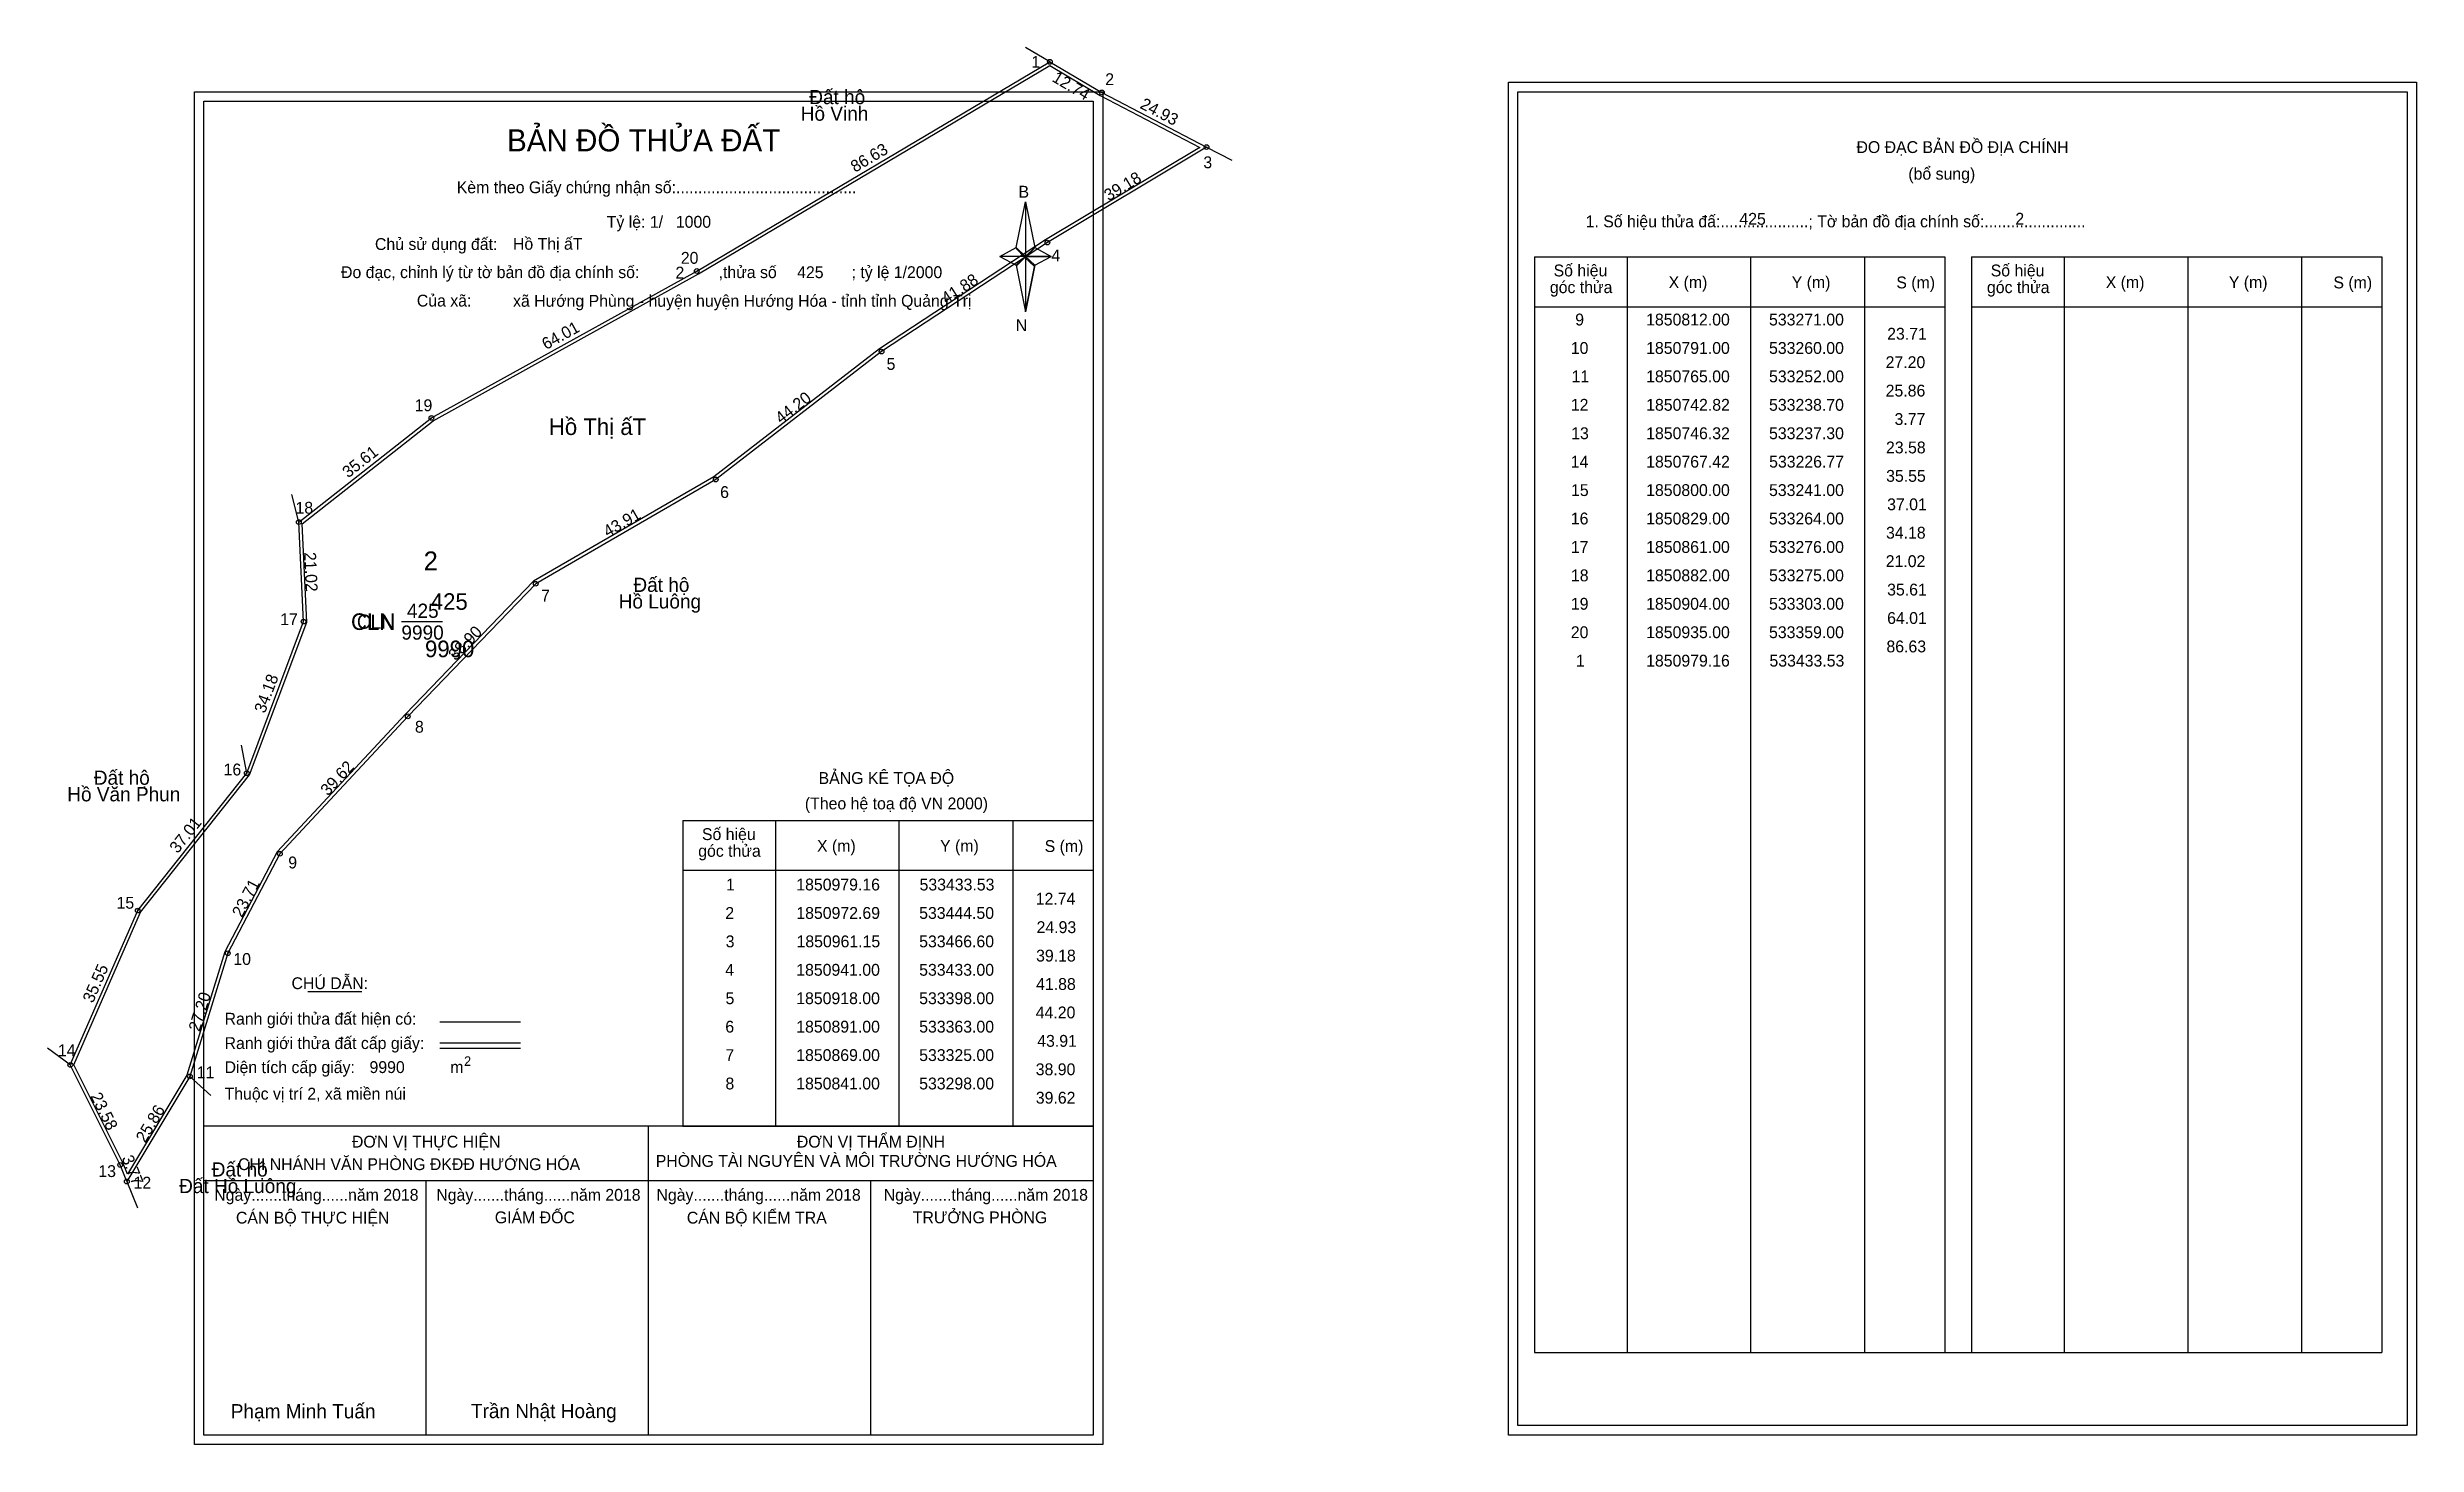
# Model space of a CAD drawing. Extents: x 533222 to 533722, y 1850687 to 1850982.
import ezdxf

# ---------------------------------------------------------------- set-up
doc = ezdxf.new("R2010")
doc.units = 0
for name, color, linetype in [('Level 1', 7, 'Continuous'), ('Level 10', 7, 'Continuous'), ('Level 11', 7, 'Continuous'), ('Level 13', 7, 'Continuous'), ('Level 2', 7, 'Continuous'), ('Level 27', 7, 'Continuous'), ('Level 3', 7, 'Continuous'), ('Level 36', 7, 'Continuous'), ('Level 4', 7, 'Continuous'), ('Level 49', 7, 'Continuous'), ('Level 5', 7, 'Continuous'), ('Level 53', 7, 'Continuous'), ('Level 55', 7, 'Continuous'), ('Level 6', 7, 'Continuous'), ('Level 63', 7, 'Continuous'), ('Level 7', 7, 'Continuous'), ('Level 9', 7, 'Continuous')]:
    doc.layers.add(name, color=color, linetype=linetype)

msp = doc.modelspace()

# ---------------------------------------------------------------- linework, layer by layer
at = {"layer": 'Level 1'}
for p, q in [((533254.98, 1850970.85), (533254.98, 1850970.85)), ((533532.3, 1850972.85), (533532.3, 1850972.85)), ((533426.4, 1850939.97), (533428.37, 1850949.61)), ((533428.37, 1850949.61), (533428.37, 1850938.09)), ((533428.37, 1850949.61), (533430.34, 1850939.97)), ((533422.96, 1850938.09), (533426.4, 1850939.97)), ((533426.4, 1850939.97), (533428.37, 1850938.09)), ((533428.22, 1850937.87), (533426.4, 1850939.75)), ((533428.37, 1850938.09), (533426.4, 1850936.25)), ((533428.22, 1850937.87), (533426.4, 1850936.03)), ((533426.4, 1850936.03), (533428.22, 1850937.87)), ((533426.4, 1850936.25), (533428.37, 1850926.39)), ((533430.19, 1850939.75), (533428.22, 1850937.87)), ((533428.22, 1850937.87), (533430.19, 1850939.75)), ((533430.19, 1850936.03), (533428.22, 1850937.87)), ((533430.34, 1850939.97), (533428.37, 1850938.09)), ((533428.37, 1850938.09), (533428.37, 1850926.39)), ((533428.37, 1850938.09), (533433.78, 1850938.09)), ((533428.37, 1850938.09), (533430.34, 1850936.25)), ((533430.34, 1850936.25), (533428.37, 1850926.39)), ((533430.34, 1850936.25), (533433.78, 1850938.09)), ((533535.84, 1850938), (533622.44, 1850938)), ((533555.43, 1850706.73), (533555.43, 1850938)), ((533581.5, 1850706.73), (533581.5, 1850938)), ((533605.47, 1850938), (533605.47, 1850706.73)), ((533622.44, 1850938), (533622.44, 1850706.73)), ((533628.09, 1850938), (533714.7, 1850938)), ((533647.68, 1850706.73), (533647.68, 1850938)), ((533673.76, 1850706.73), (533673.76, 1850938)), ((533697.73, 1850938), (533697.73, 1850706.73)), ((533714.7, 1850938), (533714.7, 1850706.73)), ((533535.84, 1850927.47), (533622.44, 1850927.47)), ((533628.09, 1850927.47), (533714.7, 1850927.47)), ((533356.08, 1850819.03), (533442.68, 1850819.03)), ((533375.67, 1850754.5), (533375.67, 1850819.03)), ((533401.74, 1850754.5), (533401.74, 1850819.03)), ((533425.71, 1850819.03), (533425.71, 1850754.5)), ((533356.08, 1850808.5), (533442.68, 1850808.5)), ((533276.9, 1850782.92), (533288.3, 1850782.92)), ((533304.76, 1850776.51), (533321.78, 1850776.51)), ((533304.76, 1850772.07), (533321.78, 1850772.07)), ((533304.76, 1850770.97), (533321.78, 1850770.97)), ((533361.81, 1850754.5), (533254.98, 1850754.5)), ((533442.68, 1850754.5), (533337.84, 1850754.5)), ((533348.83, 1850689.28), (533348.83, 1850754.5)), ((533356.08, 1850754.5), (533442.68, 1850754.5)), ((533442.68, 1850742.95), (533254.98, 1850742.95)), ((533301.9, 1850689.28), (533301.9, 1850742.95)), ((533395.75, 1850689.28), (533395.75, 1850742.95)), ((533535.84, 1850706.73), (533714.7, 1850706.73)), ((533720, 1850691.28), (533720, 1850691.28)), ((533442.68, 1850689.28), (533442.68, 1850689.28))]:
    msp.add_line(p, q, dxfattribs=at)
for points in [[(533426.4, 1850939.97), (533428.37, 1850949.61), (533428.37, 1850938.09)], [(533422.96, 1850938.09), (533426.4, 1850936.25), (533428.37, 1850938.09)], [(533428.37, 1850938.09), (533430.34, 1850939.97), (533433.78, 1850938.09)], [(533428.37, 1850938.09), (533428.37, 1850926.39), (533430.34, 1850936.25)]]:
    msp.add_lwpolyline(points, close=True, dxfattribs=at)
at = {"layer": 'Level 10'}
for p, q in [((533466.6, 1850961.15), (533433, 1850941)), ((533252, 1850765), (533238.7, 1850742.82))]:
    msp.add_line(p, q, dxfattribs=at)
for points in [[(533252, 1850765), (533238.7, 1850742.82), (533237.3, 1850746.32), (533226.77, 1850767.42), (533241, 1850800), (533264, 1850829), (533276, 1850861), (533275, 1850882), (533303, 1850904), (533359, 1850935), (533433.53, 1850979.16), (533444.5, 1850972.69), (533466.6, 1850961.15), (533433, 1850941), (533398, 1850918), (533363, 1850891), (533325, 1850869), (533298, 1850841), (533271, 1850812), (533260, 1850791)], [(533251.36, 1850765.29), (533238.83, 1850744.39), (533237.94, 1850746.61), (533227.54, 1850767.44), (533241.61, 1850799.64), (533264.62, 1850828.65), (533276.71, 1850860.89), (533275.72, 1850881.67), (533303.39, 1850903.41), (533359.35, 1850934.39), (533433.53, 1850978.35), (533444.16, 1850972.08), (533465.17, 1850961.11), (533432.63, 1850941.59), (533397.59, 1850918.57), (533362.61, 1850891.58), (533324.56, 1850869.56), (533297.49, 1850841.48), (533270.42, 1850812.41), (533259.35, 1850791.27)]]:
    msp.add_lwpolyline(points, close=True, dxfattribs=at)
at = {"layer": 'Level 11'}
for centre in [(533433.53, 1850979.16), (533444.5, 1850972.69), (533466.6, 1850961.15), (533433, 1850941), (533359, 1850935), (533398, 1850918), (533303, 1850904), (533363, 1850891), (533275, 1850882), (533325, 1850869), (533276, 1850861), (533298, 1850841), (533264, 1850829), (533271, 1850812), (533241, 1850800), (533260, 1850791), (533226.77, 1850767.42), (533252, 1850765), (533252, 1850765), (533237.3, 1850746.32), (533238.7, 1850742.82)]:
    msp.add_circle(centre, 0.5, dxfattribs=at)
at = {"layer": 'Level 27'}
for p, q in [((533433.53, 1850979.16), (533428.36, 1850982.21)), ((533466.6, 1850961.15), (533471.92, 1850958.37)), ((533275, 1850882), (533273.54, 1850887.82)), ((533264, 1850829), (533262.93, 1850834.9)), ((533226.77, 1850767.42), (533221.93, 1850770.96)), ((533252, 1850765), (533256.46, 1850760.99)), ((533238.7, 1850742.82), (533240.93, 1850737.25))]:
    msp.add_line(p, q, dxfattribs=at)
at = {"layer": 'Level 3'}
for p, q in [((533535.84, 1850938), (533535.84, 1850706.73)), ((533628.09, 1850938), (533628.09, 1850706.73)), ((533356.08, 1850819.03), (533356.08, 1850754.5))]:
    msp.add_line(p, q, dxfattribs=at)
at = {"layer": 'Level 63'}
for points in [[(533252.98, 1850972.85), (533444.68, 1850972.85), (533444.68, 1850687.28), (533252.98, 1850687.28)], [(533254.98, 1850970.85), (533442.68, 1850970.85), (533442.68, 1850689.28), (533254.98, 1850689.28)], [(533530.31, 1850974.85), (533722.01, 1850974.85), (533722.01, 1850689.28), (533530.31, 1850689.28)], [(533532.31, 1850972.85), (533720.01, 1850972.85), (533720.01, 1850691.28), (533532.31, 1850691.28)]]:
    msp.add_lwpolyline(points, close=True, dxfattribs=at)
at = {"layer": 'Level 9'}
msp.add_line((533296.64, 1850860.99), (533305.36, 1850860.99), dxfattribs=at)

# ---------------------------------------------------------------- texts
at = {"layer": 'Level 1'}
for s, height, p in [('BẢN ĐỒ THỬA ĐẤT', 4.6657, (533318.95, 1850960.26)), ('ĐO ĐẠC BẢN ĐỒ ĐỊA CHÍNH', 2.5, (533603.78, 1850959.91)), ('(bổ sung)', 2.5, (533614.72, 1850954.29)), ('Kèm theo Giấy chứng nhận số:.........................................', 2.5, (533308.33, 1850951.43)), ('B', 2.5, (533426.91, 1850950.49)), ('1. Số hiệu thửa đấ:....................; Tờ bản đồ địa chính số:.......................', 2.5, (533546.61, 1850944.23)), ('Chủ sử dụng đất:', 2.5, (533291.07, 1850939.44)), ('Đo đạc, chỉnh lý từ tờ bản đồ địa chính số:                  ,thửa số                 ; tỷ lệ 1/2000', 2.5, (533283.91, 1850933.51)), ('Số hiệu', 2.5, (533539.85, 1850933.87)), ('Số hiệu', 2.5, (533632.11, 1850933.87)), ('góc thửa', 2.5, (533539.06, 1850930.34)), ('X (m)', 2.5, (533564.13, 1850931.39)), ('Y (m)', 2.5, (533590.11, 1850931.39)), ('S (m)', 2.5, (533612.19, 1850931.34)), ('góc thửa', 2.5, (533631.32, 1850930.34)), ('X (m)', 2.5, (533656.39, 1850931.39)), ('Y (m)', 2.5, (533682.37, 1850931.39)), ('S (m)', 2.5, (533704.45, 1850931.34)), ('Của xã:', 2.5, (533299.91, 1850927.51)), ('N', 2.5, (533426.31, 1850922.32)), ('BẢNG KÊ TỌA ĐỘ', 2.5, (533384.71, 1850826.73)), ('(Theo hệ toạ độ VN 2000)', 2.5, (533381.81, 1850821.37)), ('Số hiệu', 2.5, (533360.09, 1850814.89)), ('góc thửa', 2.5, (533359.3, 1850811.36)), ('X (m)', 2.5, (533384.37, 1850812.42)), ('Y (m)', 2.5, (533410.35, 1850812.42)), ('S (m)', 2.5, (533432.43, 1850812.37)), ('CHÚ DẪN:', 2.5, (533273.46, 1850783.42)), ('Ranh giới thửa đất hiện có:', 2.5, (533259.33, 1850775.92)), ('Ranh giới thửa đất cấp giấy:', 2.5, (533259.33, 1850770.78)), ('Diện tích cấp giấy:', 2.5, (533259.33, 1850765.7)), ('m', 2.5, (533306.98, 1850765.72)), ('2', 2, (533309.88, 1850767.23)), ('Thuộc vị trí 2, xã miền núi', 2.5, (533259.33, 1850760.1)), ('ĐƠN VỊ THỰC HIỆN', 2.5, (533286.21, 1850749.98)), ('ĐƠN VỊ THẨM ĐỊNH', 2.5, (533380.12, 1850749.98)), ('CHI NHÁNH VĂN PHÒNG ĐKĐĐ HƯỚNG HÓA', 2.5, (533262.17, 1850745.22)), ('PHÒNG TÀI NGUYÊN VÀ MÔI TRƯỜNG HƯỚNG HÓA', 2.5, (533350.34, 1850745.91)), ('Ngày.......tháng......năm 2018', 2.5, (533257.15, 1850738.75)), ('Ngày.......tháng......năm 2018', 2.5, (533304.02, 1850738.75)), ('Ngày.......tháng......năm 2018', 2.5, (533350.49, 1850738.75)), ('Ngày.......tháng......năm 2018', 2.5, (533398.45, 1850738.75)), ('CÁN BỘ THỰC HIỆN', 2.5, (533261.73, 1850733.93)), ('GIÁM ĐỐC', 2.5, (533316.36, 1850733.99)), ('CÁN BỘ KIỂM TRA', 2.5, (533356.9, 1850733.93)), ('TRƯỞNG PHÒNG', 2.5, (533404.59, 1850733.99)), ('Phạm Minh Tuấn', 3, (533260.64, 1850692.82)), ('Trần Nhật Hoàng', 3, (533311.33, 1850692.87))]:
    msp.add_text(s, height=height, dxfattribs=at).set_placement(p)
at = {"layer": 'Level 11'}
msp.add_text('Tỷ lệ: 1/', height=2.5, dxfattribs=at).set_placement((533339.99, 1850944.12))
at = {"layer": 'Level 13'}
for s, p in [('CLN', (533287.25, 1850859.49)), ('425', (533297.82, 1850861.79)), ('9990', (533296.65, 1850857.19))]:
    msp.add_text(s, height=3, dxfattribs=at).set_placement(p)
at = {"layer": 'Level 2'}
msp.add_text('Hồ Thị ấT', height=3.5, dxfattribs=at).set_placement((533327.77, 1850900.39))
at = {"layer": 'Level 3'}
msp.add_text('CLN', height=3.5, dxfattribs=at).set_placement((533286.01, 1850859.24))
at = {"layer": 'Level 36'}
for s, p in [('Đất hộ', (533382.73, 1850970.23)), ('Hồ Vinh', (533380.94, 1850966.73)), ('Đất hộ', (533345.62, 1850867.27)), ('Hồ Luông', (533342.51, 1850863.77)), (' Hồ Văn Phun', (533225.01, 1850823.06)), ('Đất hộ', (533231.72, 1850826.56)), ('Đất hộ', (533256.61, 1850743.87)), ('Đất Hồ Luông', (533249.74, 1850740.37))]:
    msp.add_text(s, height=3, dxfattribs=at).set_placement(p)
at = {"layer": 'Level 4'}
msp.add_text('425', height=3.5, dxfattribs=at).set_placement((533302.85, 1850863.49))
at = {"layer": 'Level 49'}
for s, rotation, p in [('12.74', 329.4683, (533433.81, 1850975.16)), ('24.93', 332.4277, (533452.37, 1850969.48)), ('86.63', 30.6473, (533392.41, 1850955.73)), ('39.18', 30.9512, (533445.92, 1850949.68)), ('41.88', 33.3106, (533411.68, 1850927.94)), ('64.01', 28.9677, (533327.18, 1850918.3)), ('44.20', 37.6476, (533376.77, 1850902.64)), ('35.61', 38.1572, (533285.42, 1850891.2)), ('43.91', 30.0686, (533340.2, 1850878.72)), ('21.02', 272.7263, (533276.11, 1850875.61)), ('38.90', 46.0416, (533308.09, 1850852.61)), ('34.18', 69.444, (533267.83, 1850841.49)), ('39.62', 47.0454, (533281.14, 1850824.06)), ('37.01', 51.5819, (533249.43, 1850811.92)), ('23.71', 62.354, (533262.97, 1850798.39)), ('35.55', 66.4057, (533231.54, 1850780.33)), ('27.20', 72.8973, (533254.03, 1850774.33)), ('23.58', 296.5216, (533230.94, 1850760.85)), ('25.86', 59.0514, (533242.56, 1850750.82)), ('3.77', 291.8014, (533237.57, 1850747.79))]:
    msp.add_text(s, height=2.5, rotation=rotation, dxfattribs=at).set_placement(p)
at = {"layer": 'Level 5'}
msp.add_text('9990', height=3.5, dxfattribs=at).set_placement((533301.63, 1850853.49))
at = {"layer": 'Level 53'}
for s, p in [('9', (533544.41, 1850923.51)), ('1850812.00', (533559.38, 1850923.51)), ('533271.00', (533585.32, 1850923.51)), ('23.71', (533610.25, 1850920.51)), ('10', (533543.48, 1850917.51)), ('1850791.00', (533559.38, 1850917.51)), ('533260.00', (533585.32, 1850917.51)), ('27.20', (533609.93, 1850914.51)), ('11', (533543.64, 1850911.51)), ('1850765.00', (533559.38, 1850911.51)), ('533252.00', (533585.32, 1850911.51)), ('25.86', (533609.94, 1850908.51)), ('12', (533543.49, 1850905.51)), ('1850742.82', (533559.39, 1850905.51)), ('533238.70', (533585.32, 1850905.51)), ('13', (533543.56, 1850899.51)), ('1850746.32', (533559.39, 1850899.51)), ('533237.30', (533585.32, 1850899.51)), ('3.77', (533611.81, 1850902.51)), ('14', (533543.47, 1850893.51)), ('1850767.42', (533559.39, 1850893.51)), ('533226.77', (533585.34, 1850893.51)), ('23.58', (533610.01, 1850896.51)), ('35.55', (533610.04, 1850890.51)), ('15', (533543.53, 1850887.51)), ('1850800.00', (533559.38, 1850887.51)), ('533241.00', (533585.32, 1850887.51)), ('37.01', (533610.25, 1850884.51)), ('16', (533543.48, 1850881.51)), ('1850829.00', (533559.38, 1850881.51)), ('533264.00', (533585.32, 1850881.51)), ('34.18', (533610.01, 1850878.51)), ('17', (533543.49, 1850875.51)), ('1850861.00', (533559.38, 1850875.51)), ('533276.00', (533585.32, 1850875.51)), ('18', (533543.51, 1850869.51)), ('1850882.00', (533559.38, 1850869.51)), ('533275.00', (533585.32, 1850869.51)), ('21.02', (533609.95, 1850872.51)), ('19', (533543.49, 1850863.51)), ('1850904.00', (533559.38, 1850863.51)), ('533303.00', (533585.32, 1850863.51)), ('35.61', (533610.25, 1850866.51)), ('64.01', (533610.25, 1850860.51)), ('20', (533543.48, 1850857.51)), ('1850935.00', (533559.38, 1850857.51)), ('533359.00', (533585.32, 1850857.51)), ('86.63', (533610.1, 1850854.51)), ('1', (533544.56, 1850851.51)), ('1850979.16', (533559.38, 1850851.51)), ('533433.53', (533585.41, 1850851.51)), ('1', (533365.17, 1850804.25)), ('1850979.16', (533380, 1850804.25)), ('533433.53', (533406.02, 1850804.25)), ('2', (533365.02, 1850798.25)), ('1850972.69', (533380.01, 1850798.25)), ('533444.50', (533405.94, 1850798.25)), ('12.74', (533430.54, 1850801.25)), ('24.93', (533430.72, 1850795.25)), ('3', (533365.1, 1850792.25)), ('1850961.15', (533380.05, 1850792.25)), ('533466.60', (533405.94, 1850792.25)), ('39.18', (533430.62, 1850789.25)), ('4', (533365.01, 1850786.25)), ('1850941.00', (533379.99, 1850786.25)), ('533433.00', (533405.94, 1850786.25)), ('41.88', (533430.62, 1850783.25)), ('5', (533365.07, 1850780.25)), ('1850918.00', (533379.99, 1850780.25)), ('533398.00', (533405.94, 1850780.25)), ('6', (533365.02, 1850774.25)), ('1850891.00', (533379.99, 1850774.25)), ('533363.00', (533405.94, 1850774.25)), ('44.20', (533430.54, 1850777.25)), ('7', (533365.03, 1850768.25)), ('1850869.00', (533379.99, 1850768.25)), ('533325.00', (533405.94, 1850768.25)), ('43.91', (533430.86, 1850771.25)), ('38.90', (533430.54, 1850765.25)), ('8', (533365.05, 1850762.25)), ('1850841.00', (533379.99, 1850762.25)), ('533298.00', (533405.94, 1850762.25)), ('39.62', (533430.56, 1850759.25))]:
    msp.add_text(s, height=2.5, dxfattribs=at).set_placement(p)
at = {"layer": 'Level 55'}
for s, height, p in [('417', 0.11, (533433.41, 1850979.05)), ('1', 0.4, (533433.42, 1850979.16)), ('0', 0.11, (533433.49, 1850979.05)), ('2', 0.4, (533444.36, 1850972.69)), ('0', 0.11, (533444.46, 1850972.58)), ('427', 0.11, (533466.48, 1850961.04)), ('3', 0.4, (533466.48, 1850961.15)), ('0', 0.11, (533466.56, 1850961.04)), ('4', 0.4, (533432.86, 1850941)), ('427', 0.11, (533432.88, 1850940.89)), ('20', 0.4, (533358.72, 1850935)), ('417', 0.11, (533358.88, 1850934.89)), ('5', 0.4, (533397.87, 1850918)), ('427', 0.11, (533397.88, 1850917.89)), ('19', 0.4, (533302.72, 1850904)), ('417', 0.11, (533302.88, 1850903.89)), ('6', 0.4, (533362.86, 1850891)), ('427', 0.11, (533362.88, 1850890.89)), ('18', 0.4, (533274.72, 1850882)), ('417', 0.11, (533274.88, 1850881.89)), ('7', 0.4, (533324.87, 1850869)), ('427', 0.11, (533324.88, 1850868.89)), ('17', 0.4, (533275.72, 1850861)), ('8', 0.4, (533297.87, 1850841)), ('427', 0.11, (533297.88, 1850840.89)), ('16', 0.4, (533263.72, 1850829)), ('431', 0.11, (533263.89, 1850828.89)), ('9', 0.4, (533270.86, 1850812)), ('427', 0.11, (533270.88, 1850811.89)), ('15', 0.4, (533240.72, 1850800)), ('431', 0.11, (533240.89, 1850799.89)), ('10', 0.4, (533259.72, 1850791)), ('427', 0.11, (533259.88, 1850790.89)), ('14', 0.4, (533226.48, 1850767.42)), ('431', 0.11, (533226.66, 1850767.31)), ('0', 0.11, (533226.73, 1850767.31)), ('0', 0.11, (533226.73, 1850767.31)), ('11', 0.4, (533251.74, 1850765)), ('427', 0.11, (533251.88, 1850764.89)), ('0', 0.11, (533251.96, 1850764.89)), ('0', 0.11, (533251.96, 1850764.89)), ('13', 0.4, (533237.03, 1850746.32)), ('0', 0.11, (533237.26, 1850746.21)), ('0', 0.11, (533237.26, 1850746.21)), ('12', 0.4, (533238.42, 1850742.82)), ('0', 0.11, (533238.66, 1850742.71)), ('0', 0.11, (533238.66, 1850742.71)), ('0', 0.11, (533238.66, 1850742.71)), ('0', 0.11, (533238.66, 1850742.71))]:
    msp.add_text(s, height=height, dxfattribs=at).set_placement(p)
at = {"layer": 'Level 6'}
for s, p in [('1000', (533354.58, 1850944.14)), ('425', (533579.06, 1850944.77)), ('2', (533637.31, 1850944.79)), ('Hồ Thị ấT', (533320.2, 1850939.5)), ('2', (533354.5, 1850933.42)), ('425', (533380.18, 1850933.5)), ('xã Hướng Phùng - huyện huyện Hướng Hóa - tỉnh tỉnh Quảng Trị', (533320.22, 1850927.46)), ('9990', (533289.92, 1850765.71))]:
    msp.add_text(s, height=2.5, dxfattribs=at).set_placement(p)
at = {"layer": 'Level 7'}
msp.add_text('2', height=4, dxfattribs=at).set_placement((533301.36, 1850871.81))
at = {"layer": 'Level 9'}
for s, p in [('1', (533429.63, 1850977.91)), ('2', (533445.21, 1850974.24)), ('3', (533465.92, 1850956.7)), ('20', (533355.63, 1850936.53)), ('4', (533433.84, 1850937.04)), ('5', (533399.06, 1850914.14)), ('19', (533299.46, 1850905.42)), ('18', (533274.3, 1850883.78)), ('6', (533363.93, 1850887.09)), ('7', (533326.13, 1850865.23)), ('17', (533271.07, 1850860.25)), ('8', (533299.51, 1850837.55)), ('16', (533259.12, 1850828.53)), ('9', (533272.77, 1850808.9)), ('15', (533236.53, 1850800.4)), ('10', (533261.18, 1850788.53)), ('14', (533224.15, 1850769.26)), ('11', (533253.46, 1850764.6)), ('13', (533232.69, 1850743.76)), ('12', (533240.12, 1850741.32))]:
    msp.add_text(s, height=2.5, dxfattribs=at).set_placement(p)

doc.saveas('drawing.dxf')
